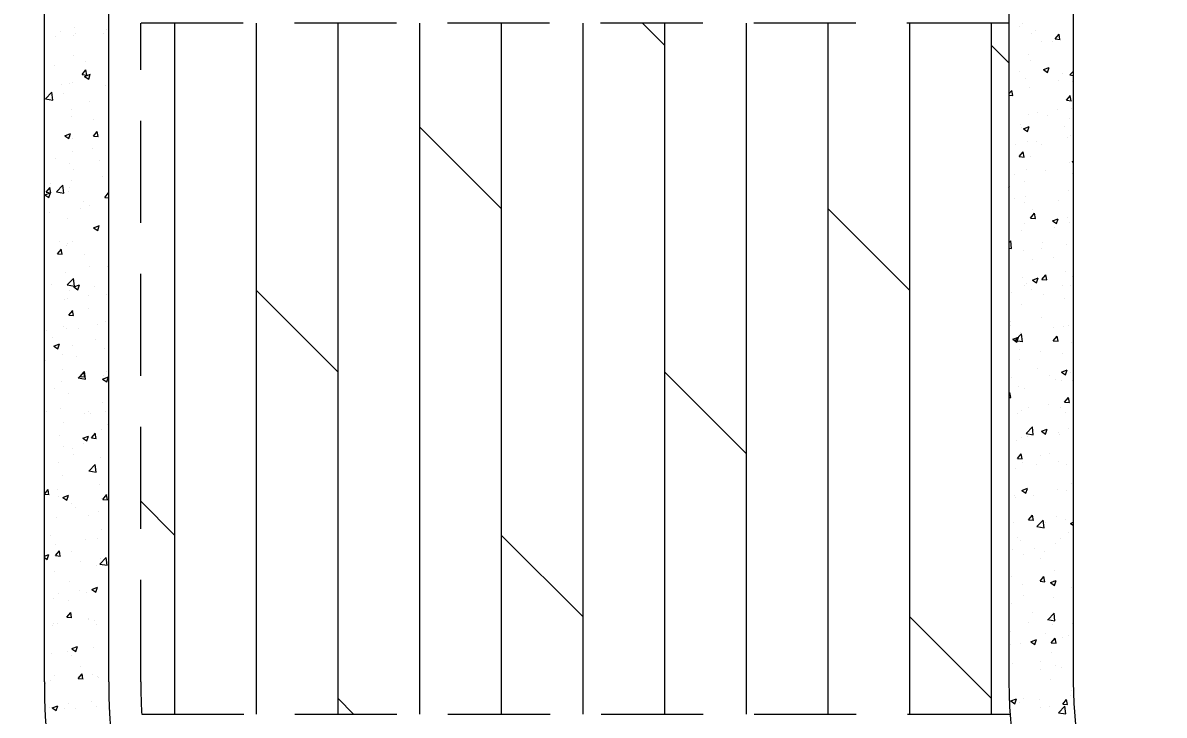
# Model space of a CAD drawing. Header units: millimetres. Extents: x 115500 to 206800, y -6300 to 53700.
# Drawn here: x 123733 to 127283, y 9347 to 11501 of the extents above; entities that cross this region are included whole.
import ezdxf

# ---------------------------------------------------------------- set-up
doc = ezdxf.new("R2010")
doc.units = ezdxf.units.MM
doc.linetypes.add('HIDDEN2', pattern=[4.7625, 3.175, -1.5875])
doc.layers.get('Defpoints').update_dxf_attribs({"color": 151, "lineweight": 9})
for name, color, linetype, lineweight in [('HT_Dim Grid$0$NDC_S_DIM', 1, 'Continuous', 15), ('NDC_S_BEAM', 3, 'HIDDEN2', 20), ('NDC_S_HATCH MATERIAL', 8, 'Continuous', 13), ('NDC_S_SLAB', 2, 'Continuous', 20)]:
    doc.layers.add(name, color=color, linetype=linetype, lineweight=lineweight)
doc.styles.add('HT_Dim Grid$0$NDC_DIM', font='', dxfattribs={"width": 0.75})
doc.styles.get('HT_Dim Grid$0$NDC_DIM').set_extended_font_data('Dotum')
doc.dimstyles.new('HT_Dim Grid$0$NDC_dim_150', dxfattribs={"dimscale": 150, "dimtxt": 2.5, "dimasz": 1.5, "dimexe": 1.5, "dimexo": 2.5, "dimgap": 1, "dimtad": 1, "dimdec": 0, "dimzin": 0, "dimdsep": 46, "dimtxsty": 'HT_Dim Grid$0$NDC_DIM', "dimblk": 'HT_Dim Grid$0$DIMMARK', "dimcen": 0.09, "dimdle": 1.2, "dimclrd": 1, "dimclre": 1, "dimclrt": 3, "dimadec": 0, "dimazin": 0, "dimtfac": 1, "dimtdec": 0, "dimtix": 1, "dimtofl": 0, "dimtmove": 0, "dimatfit": 3, "dimfxl": 8, "dimfxlon": 1, "dimtolj": 1, "dimtzin": 0, "dimarcsym": 0})

# ---------------------------------------------------------------- blocks, each defined once
blk = doc.blocks.new('HT_Dim Grid$0$DIMMARK')
at = {"layer": 'HT_Dim Grid$0$NDC_S_DIM', "color": 1}
blk.add_line((-1.5, 0), (1, 0), dxfattribs=at)
at = {"layer": 'HT_Dim Grid$0$NDC_S_DIM', "color": 2, "const_width": 0.1}
blk.add_lwpolyline([(-0.424, -0.424), (0.424, 0.424)], dxfattribs=at)
blk = doc.blocks.new('*D50')
at = {"layer": 'Defpoints', "color": 0, "ltscale": 200, "transparency": 16777216}
for p in [(117900, 38500), (130700, 38500), (130700, 8900)]:
    blk.add_point(p, dxfattribs=at)
at = {"layer": 'HT_Dim Grid$0$NDC_S_DIM', "color": 1, "lineweight": -2, "ltscale": 200, "transparency": 16777216}
for p, q in [((119100, 38500), (117675, 38500)), ((117900, 9125), (117900, 38275)), ((119100, 8900), (117675, 8900))]:
    blk.add_line(p, q, dxfattribs=at)
at = {"layer": 'HT_Dim Grid$0$NDC_S_DIM', "color": 1, "lineweight": -2, "ltscale": 200, "transparency": 16777216, "xscale": 225, "yscale": 225, "zscale": 225}
for p, rotation in [((117900, 38500), 90), ((117900, 8900), 270)]:
    blk.add_blockref('HT_Dim Grid$0$DIMMARK', p, dxfattribs=dict(at, rotation=rotation))
at = {"layer": 'HT_Dim Grid$0$NDC_S_DIM', "color": 3, "ltscale": 200, "transparency": 16777216, "insert": (117562.2, 23700), "char_height": 375, "attachment_point": 5, "rotation": 90, "style": 'HT_Dim Grid$0$NDC_DIM'}
blk.add_mtext('\\A1;29600', dxfattribs=at)
blk = doc.blocks.new('*D51')
at = {"layer": 'Defpoints', "color": 0, "ltscale": 200, "transparency": 16777216}
for p in [(119100, 19200), (130700, 19200), (130700, 8900)]:
    blk.add_point(p, dxfattribs=at)
at = {"layer": 'HT_Dim Grid$0$NDC_S_DIM', "color": 1, "lineweight": -2, "ltscale": 200, "transparency": 16777216}
for p, q in [((120300, 19200), (118875, 19200)), ((119100, 9125), (119100, 18975)), ((120300, 8900), (118875, 8900))]:
    blk.add_line(p, q, dxfattribs=at)
at = {"layer": 'HT_Dim Grid$0$NDC_S_DIM', "color": 1, "lineweight": -2, "ltscale": 200, "transparency": 16777216, "xscale": 225, "yscale": 225, "zscale": 225}
for p, rotation in [((119100, 19200), 90), ((119100, 8900), 270)]:
    blk.add_blockref('HT_Dim Grid$0$DIMMARK', p, dxfattribs=dict(at, rotation=rotation))
at = {"layer": 'HT_Dim Grid$0$NDC_S_DIM', "color": 3, "ltscale": 200, "transparency": 16777216, "insert": (118762.2, 14050), "char_height": 375, "attachment_point": 5, "rotation": 90, "style": 'HT_Dim Grid$0$NDC_DIM'}
blk.add_mtext('\\A1;10300', dxfattribs=at)

msp = doc.modelspace()

# ---------------------------------------------------------------- linework, layer by layer
at = {"layer": 'NDC_S_BEAM', "ltscale": 100}
for p, q in [((126800, 11500), (124100, 11500)), ((124100, 9450), (124100, 11500)), ((124102.8, 9350), (126803.3, 9350))]:
    msp.add_line(p, q, dxfattribs=at)
msp.add_arc((125900, 9450), 1800, 180, 183.1847, dxfattribs=at)
at = {"layer": 'NDC_S_HATCH MATERIAL', "linetype": 'Continuous', "ltscale": 100}
for p, q in [((123849.6, 11473.9), (123849.6, 11473.9)), ((123893.6, 11484.7), (123893.6, 11484.7)), ((123897.4, 11468.1), (123897.4, 11468.1)), ((123985.2, 11468.2), (123985.2, 11468.2)), ((123993.6, 11480.7), (123993.6, 11480.7)), ((124206, 9350), (124206, 11500)), ((124460, 9350), (124460, 11500)), ((124714, 9350), (124714, 11500)), ((124968, 9350), (124968, 11500)), ((125222, 9350), (125222, 11500)), ((125476, 9350), (125476, 11500)), ((125730, 11430), (125659.9, 11500)), ((125730, 9350), (125730, 11500)), ((125984, 9350), (125984, 11500)), ((126238, 9350), (126238, 11500)), ((126492, 9350), (126492, 11500)), ((126746, 9350), (126746, 11500)), ((126832.1, 11488.9), (126832.1, 11488.9)), ((126840.7, 11498.1), (126840.7, 11498.1)), ((126871.3, 11468.4), (126871.3, 11468.4)), ((126883.1, 11477), (126883.1, 11477)), ((123833.8, 11459.7), (123833.8, 11459.7)), ((123889.4, 11462.8), (123889.4, 11462.8)), ((126801.1, 11448.6), (126801.1, 11448.6)), ((126901.6, 11442.3), (126901.6, 11442.3)), ((126936.6, 11442.9), (126936.6, 11442.9)), ((126943.8, 11450.7), (126956, 11465.3)), ((126943.8, 11450.7), (126958.9, 11449.3)), ((126958.6, 11449.3), (126955.7, 11465.2)), ((123890.5, 11400.1), (123890.5, 11400.1)), ((126800, 11375.9), (126746, 11430)), ((126861.5, 11401.4), (126861.5, 11401.4)), ((123830.6, 11367.9), (123830.6, 11367.9)), ((123926.7, 11380.6), (123926.7, 11380.6)), ((126868.2, 11383.8), (126868.2, 11383.8)), ((126907.2, 11355.2), (126925, 11362.1)), ((126919.8, 11346.7), (126925, 11362)), ((123800.1, 11344.1), (123800.1, 11344.1)), ((123917.1, 11339.5), (123929.3, 11354.1)), ((123917.1, 11339.5), (123932.3, 11338.2)), ((123925.1, 11333.7), (123937.8, 11325.2)), ((123925.2, 11333.8), (123943, 11340.6)), ((123932, 11338.1), (123929, 11354.1)), ((123935.7, 11338.4), (123935.7, 11338.4)), ((123937.8, 11325.2), (123942.9, 11340.6)), ((126832.6, 11347.9), (126832.6, 11347.9)), ((126850.4, 11328), (126850.4, 11328)), ((126907.2, 11355.2), (126919.8, 11346.7)), ((126968.1, 11342.2), (126968.1, 11342.2)), ((126989.5, 11338.5), (127000, 11349.4)), ((126989.5, 11338.6), (127000, 11336.9)), ((126998.6, 11353.4), (126998.6, 11353.4)), ((123853.7, 11310), (123853.7, 11310)), ((123878.9, 11311.2), (123878.9, 11311.2)), ((123887.4, 11315.6), (123887.4, 11315.6)), ((123989.2, 11304.3), (123989.2, 11304.3)), ((126800, 11279.4), (126809.1, 11290.2)), ((126811.7, 11274.2), (126808.7, 11290.1)), ((126865.1, 11299.3), (126865.1, 11299.3)), ((126955, 11322.3), (126955, 11322.3)), ((126997.1, 11318.3), (126997.1, 11318.3)), ((123803.9, 11264), (123823.7, 11284.6)), ((123803.9, 11264.1), (123826.5, 11260.6)), ((123826.5, 11260.5), (123823.6, 11284.6)), ((123859.9, 11280.4), (123859.9, 11280.4)), ((123939.7, 11255.4), (123939.7, 11255.4)), ((126800, 11275.3), (126812, 11274.2)), ((126979, 11259.6), (126991.2, 11274.2)), ((126979, 11259.6), (126994.2, 11258.3)), ((126993.8, 11258.2), (126990.9, 11274.1)), ((123884.3, 11231), (123884.3, 11231)), ((126888.2, 11222.1), (126888.2, 11222.1)), ((126951.8, 11230.5), (126951.8, 11230.5)), ((126994, 11233.8), (126994, 11233.8)), ((123885.2, 11209.3), (123885.2, 11209.3)), ((123953.5, 11201.3), (123953.5, 11201.3)), ((126836.6, 11184), (126836.6, 11184)), ((126862.1, 11214.7), (126862.1, 11214.7)), ((126918.7, 11212.4), (126918.7, 11212.4)), ((126988.1, 11201.9), (126988.1, 11201.9)), ((123863.3, 11149.5), (123876, 11141)), ((123863.4, 11149.6), (123881.2, 11156.4)), ((123876, 11141), (123881.1, 11156.4)), ((123881.3, 11146.5), (123881.3, 11146.5)), ((123952.3, 11148.5), (123964.6, 11163.1)), ((123952.3, 11148.5), (123967.5, 11147.1)), ((123967.2, 11147.1), (123964.3, 11163)), ((125222, 10922), (124968, 11176)), ((126840, 11176.5), (126840, 11176.5)), ((126845.4, 11171.1), (126863.2, 11177.9)), ((126845.4, 11171), (126858, 11162.5)), ((126858, 11162.5), (126863.2, 11177.8)), ((126972.2, 11178.3), (126972.2, 11178.3)), ((126990.9, 11149.2), (126990.9, 11149.2)), ((123888.6, 11141.1), (123888.6, 11141.1)), ((126821.4, 11122), (126821.4, 11122)), ((126859, 11130.2), (126859, 11130.2)), ((126885, 11130.3), (126885, 11130.3)), ((126900.8, 11120.7), (126900.8, 11120.7)), ((126981.2, 11143), (126981.2, 11143)), ((123835.7, 11079.5), (123835.7, 11079.5)), ((123886.7, 11101.1), (123886.7, 11101.1)), ((123950.3, 11109.5), (123950.3, 11109.5)), ((126832.1, 11084.5), (126844.3, 11099.1)), ((126832.1, 11084.5), (126847.2, 11083.2)), ((126846.9, 11083.1), (126844, 11099)), ((126868.1, 11083.3), (126868.1, 11083.3)), ((123878.2, 11061.9), (123878.2, 11061.9)), ((123889.2, 11045.4), (123889.2, 11045.4)), ((123971.3, 11073.8), (123971.3, 11073.8)), ((126855.9, 11045.6), (126855.9, 11045.6)), ((126914.4, 11042.8), (126914.4, 11042.8)), ((126987.8, 11064.7), (126987.8, 11064.7)), ((126997, 11068.8), (127000, 11069.9)), ((126997, 11068.7), (127000, 11066.7)), ((123883.5, 11009.3), (123883.5, 11009.3)), ((123979.7, 11022), (123979.7, 11022)), ((126818.2, 11030.1), (126818.2, 11030.1)), ((126849.7, 11006.4), (126849.7, 11006.4)), ((126997.8, 11031.8), (126997.8, 11031.8)), ((123801.6, 10965.4), (123819.4, 10972.2)), ((123805.4, 10973.4), (123817.6, 10987.9)), ((123805.4, 10973.4), (123820.6, 10972)), ((123814.2, 10956.8), (123819.3, 10972.2)), ((123820.3, 10972), (123817.3, 10987.9)), ((123819.9, 11000.9), (123819.9, 11000.9)), ((123837.6, 10974.6), (123857.4, 10995.2)), ((123837.6, 10974.7), (123860.1, 10971.2)), ((123860.1, 10971), (123857.3, 10995.2)), ((123875.1, 10977.4), (123875.1, 10977.4)), ((123878.1, 10989.6), (123878.1, 10989.6)), ((123987.6, 10957.4), (123999.8, 10972)), ((124000, 10969.3), (123999.5, 10971.9)), ((126800, 10993.1), (126801.4, 10993.7)), ((126800, 10989.5), (126801.4, 10993.6)), ((126984.7, 10980.1), (126984.7, 10980.1)), ((123801.5, 10965.4), (123814.2, 10956.8)), ((123920.8, 10944.7), (123920.8, 10944.7)), ((123939, 10933.8), (123939, 10933.8)), ((123987.6, 10957.4), (124000, 10956.3)), ((126818.7, 10953.5), (126818.7, 10953.5)), ((126847.6, 10942.6), (126847.6, 10942.6)), ((126852.8, 10961.1), (126852.8, 10961.1)), ((126954.3, 10947.7), (126954.3, 10947.7)), ((123816.7, 10909.1), (123816.7, 10909.1)), ((123912.8, 10921.8), (123912.8, 10921.8)), ((126492, 10668), (126238, 10922)), ((126867.3, 10893.4), (126879.5, 10908)), ((126872.2, 10919.3), (126872.2, 10919.3)), ((126882.1, 10892.1), (126879.2, 10908)), ((123872, 10892.8), (123872, 10892.8)), ((123953.2, 10863.1), (123971, 10870)), ((123953.2, 10863.1), (123965.8, 10854.6)), ((123965.8, 10854.6), (123970.9, 10869.9)), ((126849.7, 10876.5), (126849.7, 10876.5)), ((126867.3, 10893.4), (126882.5, 10892.1)), ((126935.2, 10884.6), (126953, 10891.4)), ((126935.2, 10884.5), (126947.8, 10876)), ((126941.1, 10863.6), (126941.1, 10863.6)), ((126947.8, 10876), (126953, 10891.4)), ((126981.6, 10895.5), (126981.6, 10895.5)), ((126987.3, 10880.2), (126987.3, 10880.2)), ((126839.2, 10854.8), (126839.2, 10854.8)), ((123840.6, 10782.3), (123852.9, 10796.9)), ((123846, 10821.6), (123846, 10821.6)), ((123855.5, 10780.9), (123852.6, 10796.8)), ((123868.9, 10808.3), (123868.9, 10808.3)), ((123871.3, 10814.9), (123871.3, 10814.9)), ((123887.9, 10819.5), (123887.9, 10819.5)), ((123999.3, 10826.1), (123999.3, 10826.1)), ((126800, 10816.4), (126805.6, 10822.2)), ((126800, 10799.5), (126808.3, 10798.2)), ((126808.3, 10798.1), (126805.5, 10822.2)), ((126846.6, 10791.9), (126846.6, 10791.9)), ((126900.1, 10799.1), (126900.1, 10799.1)), ((126903.7, 10818.6), (126903.7, 10818.6)), ((126978.5, 10811), (126978.5, 10811)), ((123840.6, 10782.3), (123855.8, 10781)), ((123924.8, 10780.7), (123924.8, 10780.7)), ((126874.3, 10763.4), (126874.3, 10763.4)), ((126937.9, 10771.8), (126937.9, 10771.8)), ((123865.8, 10723.7), (123865.8, 10723.7)), ((123939.6, 10742.6), (123939.6, 10742.6)), ((123996.2, 10741.6), (123996.2, 10741.6)), ((126975.4, 10726.4), (126975.4, 10726.4)), ((123820.8, 10685.8), (123820.8, 10685.8)), ((123871.2, 10685.2), (123893.8, 10681.7)), ((123871.3, 10685.1), (123891.1, 10705.7)), ((123893.8, 10681.6), (123891, 10705.7)), ((123891.4, 10679), (123909.2, 10685.8)), ((123904, 10670.4), (123909.1, 10685.7)), ((126843.5, 10707.4), (126843.5, 10707.4)), ((126854.3, 10688.8), (126854.3, 10688.8)), ((126873.4, 10700.4), (126891.2, 10707.2)), ((126873.4, 10700.3), (126886, 10691.8)), ((126886, 10691.8), (126891.2, 10707.2)), ((126902.5, 10702.4), (126914.8, 10717)), ((126902.5, 10702.4), (126917.7, 10701.1)), ((126917.4, 10701), (126914.4, 10716.9)), ((126997.1, 10710.2), (126997.1, 10710.2)), ((123877.4, 10667.9), (123877.4, 10667.9)), ((123891.4, 10678.9), (123904, 10670.4)), ((123936.4, 10650.8), (123936.4, 10650.8)), ((123956.3, 10680), (123956.3, 10680)), ((123993.1, 10657), (123993.1, 10657)), ((124714, 10414), (124460, 10668)), ((126807.5, 10663.2), (126807.5, 10663.2)), ((126848.9, 10684.7), (126848.9, 10684.7)), ((126871.1, 10671.6), (126871.1, 10671.6)), ((126907.8, 10654.7), (126907.8, 10654.7)), ((126967.3, 10684.2), (126967.3, 10684.2)), ((126989.9, 10683.1), (126989.9, 10683.1)), ((123862.7, 10639.1), (123862.7, 10639.1)), ((123872.8, 10642.4), (123872.8, 10642.4)), ((126840.4, 10622.8), (126840.4, 10622.8)), ((126972.4, 10641.9), (126972.4, 10641.9)), ((123875.9, 10591.2), (123888.1, 10605.8)), ((123875.9, 10591.2), (123891.1, 10589.9)), ((123890.7, 10589.8), (123887.8, 10605.8)), ((123938.2, 10612.2), (123938.2, 10612.2)), ((126900.5, 10584.1), (126900.5, 10584.1)), ((123859.6, 10554.6), (123859.6, 10554.6)), ((123869.6, 10550.6), (123869.6, 10550.6)), ((123906.9, 10550.2), (123906.9, 10550.2)), ((123965.8, 10563.2), (123965.8, 10563.2)), ((123990, 10572.5), (123990, 10572.5)), ((126803.7, 10559.7), (126803.7, 10559.7)), ((126804.3, 10571.4), (126804.3, 10571.4)), ((126939.3, 10554), (126939.3, 10554)), ((126969.3, 10557.3), (126969.3, 10557.3)), ((126986.6, 10558.6), (126986.6, 10558.6)), ((123806, 10542.2), (123806, 10542.2)), ((123824.8, 10521.8), (123824.8, 10521.8)), ((123960.4, 10516.1), (123960.4, 10516.1)), ((126811.6, 10516.2), (126829.4, 10523)), ((126811.6, 10516.2), (126824.2, 10507.6)), ((126819.4, 10512.2), (126842, 10508.7)), ((126819.5, 10512.1), (126839.3, 10532.7)), ((126824.2, 10507.6), (126829.4, 10523)), ((126837.3, 10538.3), (126837.3, 10538.3)), ((126838.5, 10533.2), (126838.5, 10533.2)), ((126842, 10508.6), (126839.2, 10532.7)), ((126937.8, 10511.3), (126950, 10525.9)), ((126937.8, 10511.3), (126953, 10510)), ((126952.6, 10509.9), (126949.7, 10525.9)), ((123829.6, 10494.8), (123847.4, 10501.6)), ((123829.6, 10494.7), (123842.2, 10486.2)), ((123842.2, 10486.2), (123847.3, 10501.5)), ((123887.1, 10497.8), (123887.1, 10497.8)), ((123987, 10487.9), (123987, 10487.9)), ((126833.7, 10483.9), (126833.7, 10483.9)), ((126899.3, 10477.4), (126899.3, 10477.4)), ((126966.2, 10472.8), (126966.2, 10472.8)), ((126994.1, 10505), (126994.1, 10505)), ((123802.8, 10450.4), (123802.8, 10450.4)), ((123856.5, 10470), (123856.5, 10470)), ((123898.9, 10463.1), (123898.9, 10463.1)), ((126834.3, 10453.7), (126834.3, 10453.7)), ((123856.4, 10421.1), (123856.4, 10421.1)), ((123905, 10395.6), (123924.7, 10416.2)), ((123911.1, 10400.2), (123923.4, 10414.8)), ((123926, 10398.8), (123923, 10414.7)), ((123927.5, 10392.1), (123924.7, 10416.2)), ((123983.9, 10403.4), (123983.9, 10403.4)), ((123991.9, 10415.4), (123991.9, 10415.4)), ((125984, 10160), (125730, 10414)), ((126889.9, 10424.2), (126889.9, 10424.2)), ((126927.2, 10404.8), (126927.2, 10404.8)), ((126963.2, 10414), (126981, 10420.8)), ((126963.2, 10413.9), (126975.9, 10405.4)), ((126975.8, 10405.4), (126981, 10420.7)), ((126990.8, 10413.2), (126990.8, 10413.2)), ((123853.5, 10385.5), (123853.5, 10385.5)), ((123904.9, 10395.7), (123927.5, 10392.2)), ((123911.1, 10400.2), (123926.3, 10398.9)), ((123981.2, 10392.5), (123999, 10399.3)), ((123981.2, 10392.4), (123993.8, 10383.9)), ((123992.5, 10384), (123992.5, 10384)), ((123993.8, 10383.9), (123999, 10399.3)), ((126807.8, 10395.8), (126807.8, 10395.8)), ((126831.2, 10369.2), (126831.2, 10369.2)), ((126943.4, 10390.1), (126943.4, 10390.1)), ((126963.1, 10388.2), (126963.1, 10388.2)), ((126996.3, 10388.5), (126996.3, 10388.5)), ((123832.1, 10362.9), (123832.1, 10362.9)), ((123876.6, 10346.3), (123876.6, 10346.3)), ((126800, 10347.1), (126803.1, 10350.8)), ((126800, 10335.4), (126806, 10334.9)), ((126805.7, 10334.8), (126802.8, 10350.7)), ((126848.2, 10363.1), (126848.2, 10363.1)), ((126973, 10320.3), (126985.3, 10334.9)), ((126987.9, 10318.9), (126984.9, 10334.8)), ((123850.4, 10300.9), (123850.4, 10300.9)), ((123980.8, 10318.8), (123980.8, 10318.8)), ((126839.3, 10295.1), (126839.3, 10295.1)), ((126860.4, 10304.6), (126860.4, 10304.6)), ((126924, 10313), (126924, 10313)), ((126960, 10303.7), (126960, 10303.7)), ((126973, 10320.3), (126988.2, 10318.9)), ((123806.9, 10291.3), (123806.9, 10291.3)), ((123925.7, 10283.8), (123925.7, 10283.8)), ((123937.5, 10290.5), (123937.5, 10290.5)), ((123942.5, 10285.6), (123942.5, 10285.6)), ((123989.3, 10292.2), (123989.3, 10292.2)), ((126828.1, 10284.6), (126828.1, 10284.6)), ((126974.9, 10289.4), (126974.9, 10289.4)), ((123860.4, 10257.2), (123860.4, 10257.2)), ((123946.4, 10209.1), (123958.6, 10223.7)), ((123961.2, 10207.7), (123958.3, 10223.7)), ((123977.7, 10234.3), (123977.7, 10234.3)), ((123996, 10251.5), (123996, 10251.5)), ((126853.2, 10222.6), (126872.9, 10243.2)), ((126875.7, 10219.1), (126872.9, 10243.2)), ((126901.4, 10229.8), (126919.2, 10236.6)), ((126901.4, 10229.7), (126914.1, 10221.2)), ((126914, 10221.2), (126919.2, 10236.5)), ((126953.4, 10225.5), (126953.4, 10225.5)), ((126985.8, 10237), (126985.8, 10237)), ((123847.3, 10216.4), (123847.3, 10216.4)), ((123919.4, 10208.3), (123937.2, 10215.1)), ((123919.4, 10208.3), (123932, 10199.7)), ((123922.5, 10192), (123922.5, 10192)), ((123932, 10199.7), (123937.1, 10215.1)), ((123946.4, 10209.1), (123961.6, 10207.8)), ((126825, 10200.1), (126825, 10200.1)), ((126837.7, 10211.5), (126837.7, 10211.5)), ((126853.1, 10222.7), (126875.7, 10219.2)), ((126857.2, 10212.8), (126857.2, 10212.8)), ((126956.9, 10219.1), (126956.9, 10219.1)), ((123858.9, 10183.6), (123858.9, 10183.6)), ((123886.4, 10176.2), (123886.4, 10176.2)), ((123891.9, 10156.5), (123891.9, 10156.5)), ((126826.1, 10145.2), (126838.3, 10159.8)), ((126840.9, 10143.8), (126838, 10159.7)), ((126898.6, 10155.8), (126898.6, 10155.8)), ((126925.5, 10159.6), (126925.5, 10159.6)), ((123844.2, 10131.8), (123844.2, 10131.8)), ((123938.6, 10106.2), (123958.4, 10126.8)), ((123961.2, 10102.6), (123958.3, 10126.8)), ((123974.6, 10149.7), (123974.6, 10149.7)), ((126826.1, 10145.2), (126841.3, 10143.8)), ((126843.4, 10131.2), (126843.4, 10131.2)), ((126886.6, 10125.3), (126886.6, 10125.3)), ((126953.8, 10134.5), (126953.8, 10134.5)), ((126979, 10125.5), (126979, 10125.5)), ((123855.7, 10091.8), (123855.7, 10091.8)), ((123938.6, 10106.3), (123961.2, 10102.8)), ((123951.9, 10104.5), (123951.9, 10104.5)), ((126821.9, 10115.5), (126821.9, 10115.5)), ((123800, 10034.7), (123811.7, 10048.6)), ((123814.3, 10032.6), (123811.3, 10048.5)), ((123841.1, 10047.3), (123841.1, 10047.3)), ((123971.5, 10065.1), (123971.5, 10065.1)), ((126839.6, 10045.6), (126857.4, 10052.4)), ((126852.2, 10037), (126857.4, 10052.3)), ((126950.7, 10050), (126950.7, 10050)), ((126980.2, 10046.3), (126980.2, 10046.3)), ((126995.6, 10066.9), (126995.6, 10066.9)), ((123800, 10034), (123814.6, 10032.7)), ((123842.5, 10026.7), (123842.5, 10026.7)), ((123857.6, 10024.1), (123875.4, 10031)), ((123857.6, 10024.1), (123870.2, 10015.5)), ((123870.2, 10015.5), (123875.3, 10030.9)), ((123875.9, 10024.7), (123875.9, 10024.7)), ((123978.1, 10021), (123978.1, 10021)), ((123981.6, 10018.1), (123993.9, 10032.7)), ((123981.6, 10018.1), (123996.8, 10016.7)), ((123996.5, 10016.7), (123993.5, 10032.6)), ((124206, 9906), (124100, 10011.9)), ((126818.8, 10031), (126818.8, 10031)), ((126819.8, 10025.1), (126819.8, 10025.1)), ((126839.6, 10045.5), (126852.2, 10037)), ((126847.4, 10041.5), (126847.4, 10041.5)), ((126874.9, 10030.5), (126874.9, 10030.5)), ((123885, 10004.3), (123885, 10004.3)), ((123896, 9992.6), (123896, 9992.6)), ((123968.4, 9980.6), (123968.4, 9980.6)), ((123838, 9962.7), (123838, 9962.7)), ((123936.7, 9968.9), (123936.7, 9968.9)), ((126815.7, 9946.4), (126815.7, 9946.4)), ((126861.3, 9954.1), (126873.6, 9968.7)), ((126861.3, 9954.1), (126876.5, 9952.8)), ((126876.2, 9952.7), (126873.2, 9968.6)), ((126886.8, 9933.2), (126906.6, 9953.8)), ((126909.3, 9929.6), (126906.5, 9953.8)), ((126913.3, 9946.1), (126913.3, 9946.1)), ((126947.6, 9965.4), (126947.6, 9965.4)), ((126976.9, 9954.4), (126976.9, 9954.4)), ((126991.2, 9943.3), (127000, 9937.3)), ((126991.3, 9943.3), (127000, 9946.7)), ((123818.2, 9904.1), (123818.2, 9904.1)), ((123978.6, 9925.2), (123978.6, 9925.2)), ((125476, 9652), (125222, 9906)), ((126886.8, 9933.3), (126909.4, 9929.8)), ((126985.1, 9915.3), (126985.1, 9915.3)), ((123834.9, 9878.1), (123834.9, 9878.1)), ((123927.5, 9891.9), (123927.5, 9891.9)), ((123965.3, 9896), (123965.3, 9896)), ((126825.5, 9900.7), (126825.5, 9900.7)), ((126837, 9889.9), (126837, 9889.9)), ((126944.6, 9880.9), (126944.6, 9880.9)), ((126961.1, 9894.9), (126961.1, 9894.9)), ((123800, 9841.6), (123813.6, 9846.8)), ((123800, 9837), (123808.4, 9831.4)), ((123808.4, 9831.4), (123813.5, 9846.7)), ((123834.7, 9843), (123846.9, 9857.5)), ((123834.7, 9842.9), (123849.9, 9841.6)), ((123849.5, 9841.6), (123846.6, 9857.5)), ((123885.6, 9854.6), (123885.6, 9854.6)), ((123972.3, 9816.7), (123992.1, 9837.3)), ((123975.4, 9833.4), (123975.4, 9833.4)), ((123994.8, 9813.2), (123992, 9837.3)), ((126812.6, 9861.8), (126812.6, 9861.8)), ((126846.5, 9845.9), (126846.5, 9845.9)), ((126879, 9866.5), (126879, 9866.5)), ((126897.8, 9834.1), (126897.8, 9834.1)), ((126910.1, 9854.3), (126910.1, 9854.3)), ((123911.8, 9825.1), (123911.8, 9825.1)), ((123962.3, 9811.5), (123962.3, 9811.5)), ((123972.3, 9816.8), (123994.8, 9813.3)), ((123831.8, 9793.6), (123831.8, 9793.6)), ((123878.1, 9762.1), (123878.1, 9762.1)), ((126809.5, 9777.3), (126809.5, 9777.3)), ((126896.6, 9763), (126908.8, 9777.6)), ((126896.6, 9763), (126911.8, 9761.7)), ((126911.4, 9761.7), (126908.5, 9777.6)), ((126910.5, 9765.8), (126910.5, 9765.8)), ((126929.5, 9759.1), (126947.2, 9766)), ((126939.5, 9766.7), (126939.5, 9766.7)), ((126941.5, 9796.3), (126941.5, 9796.3)), ((126942.1, 9750.5), (126947.2, 9765.9)), ((123908.6, 9733.3), (123908.6, 9733.3)), ((123931.6, 9727.9), (123931.6, 9727.9)), ((123947.4, 9737.7), (123965.2, 9744.5)), ((123947.4, 9737.6), (123960, 9729.1)), ((123959.2, 9726.9), (123959.2, 9726.9)), ((123960, 9729.1), (123965.2, 9744.4)), ((126843.3, 9754.1), (126843.3, 9754.1)), ((126929.4, 9759.1), (126942.1, 9750.5)), ((126994.8, 9745.3), (126994.8, 9745.3)), ((123828.7, 9709), (123828.7, 9709)), ((123845, 9724.9), (123845, 9724.9)), ((123875.1, 9703), (123875.1, 9703)), ((126806.5, 9692.7), (126806.5, 9692.7)), ((126846.7, 9719.8), (126846.7, 9719.8)), ((126938.4, 9711.8), (126938.4, 9711.8)), ((123869.9, 9651.9), (123882.2, 9666.5)), ((123884.8, 9650.5), (123881.8, 9666.4)), ((126872.7, 9666.6), (126872.7, 9666.6)), ((126920.5, 9643.7), (126940.3, 9664.3)), ((126943, 9640.2), (126940.2, 9664.3)), ((123825.7, 9624.5), (123825.7, 9624.5)), ((123827.5, 9633), (123827.5, 9633)), ((123841.8, 9633.1), (123841.8, 9633.1)), ((123869.9, 9651.9), (123885.1, 9650.6)), ((123936, 9647.2), (123936, 9647.2)), ((123938, 9645.7), (123938, 9645.7)), ((123956.1, 9642.4), (123956.1, 9642.4)), ((123963.1, 9627.2), (123963.1, 9627.2)), ((126746, 9398), (126492, 9652)), ((126861.1, 9636), (126861.1, 9636)), ((126920.4, 9643.8), (126943, 9640.3)), ((126935.3, 9627.2), (126935.3, 9627.2)), ((126996.7, 9630.3), (126996.7, 9630.3)), ((126803.4, 9608.2), (126803.4, 9608.2)), ((126914.6, 9601.9), (126914.6, 9601.9)), ((126931.8, 9572), (126944.1, 9586.6)), ((126946.7, 9570.6), (126943.7, 9586.5)), ((126966.3, 9587.5), (126966.3, 9587.5)), ((126984.3, 9593.7), (126984.3, 9593.7)), ((123885.6, 9553.5), (123903.4, 9560.3)), ((123885.6, 9553.4), (123898.2, 9544.9)), ((123898.2, 9544.9), (123903.4, 9560.3)), ((123953, 9557.8), (123953, 9557.8)), ((126805.8, 9566.4), (126805.8, 9566.4)), ((126836.2, 9568.3), (126836.2, 9568.3)), ((126867.6, 9574.9), (126880.3, 9566.4)), ((126867.7, 9574.9), (126885.4, 9581.8)), ((126880.3, 9566.4), (126885.4, 9581.7)), ((126931.8, 9572), (126947, 9570.7)), ((123822.6, 9539.9), (123822.6, 9539.9)), ((123871.1, 9545.6), (123871.1, 9545.6)), ((123884.9, 9532.9), (123884.9, 9532.9)), ((126800.3, 9523.6), (126800.3, 9523.6)), ((126932.2, 9542.7), (126932.2, 9542.7)), ((123913.7, 9497.4), (123913.7, 9497.4)), ((126810.5, 9506.9), (126810.5, 9506.9)), ((126897.1, 9512.5), (126897.1, 9512.5)), ((126899.4, 9487.3), (126899.4, 9487.3)), ((126946.1, 9501.2), (126946.1, 9501.2)), ((126963, 9495.7), (126963, 9495.7)), ((123804.3, 9445.4), (123804.3, 9445.4)), ((123819.5, 9455.4), (123819.5, 9455.4)), ((123831.6, 9469), (123831.6, 9469)), ((123905.2, 9460.8), (123917.4, 9475.4)), ((123905.2, 9460.8), (123920.3, 9459.5)), ((123920, 9459.4), (123917.1, 9475.4)), ((123949.9, 9473.3), (123949.9, 9473.3)), ((123964.7, 9466.5), (123964.7, 9466.5)), ((123967.2, 9463.3), (123967.2, 9463.3)), ((126929.1, 9458.1), (126929.1, 9458.1)), ((126992.4, 9408.2), (126992.4, 9408.2)), ((126994.1, 9423.6), (126994.1, 9423.6)), ((123823.8, 9369.3), (123841.6, 9376.1)), ((123836.4, 9360.7), (123841.6, 9376.1)), ((123874.4, 9381.4), (123874.4, 9381.4)), ((123946.8, 9388.7), (123946.8, 9388.7)), ((123961.5, 9374.7), (123961.5, 9374.7)), ((124761.9, 9350), (124714, 9398)), ((126805.8, 9390.8), (126823.6, 9397.6)), ((126805.8, 9390.7), (126818.5, 9382.2)), ((126818.5, 9382.2), (126823.6, 9397.5)), ((126832.6, 9387.1), (126832.6, 9387.1)), ((126846, 9398.2), (126846, 9398.2)), ((126896.2, 9395.5), (126896.2, 9395.5)), ((126926, 9373.6), (126926, 9373.6)), ((126954.2, 9354.2), (126974, 9374.8)), ((126967.1, 9380.9), (126979.3, 9395.5)), ((126967.1, 9380.9), (126982.2, 9379.6)), ((126976.7, 9350.7), (126973.9, 9374.8)), ((126981.9, 9379.5), (126979, 9395.5)), ((123816.4, 9370.8), (123816.4, 9370.8)), ((123823.8, 9369.2), (123836.4, 9360.7)), ((123863.1, 9368.3), (123863.1, 9368.3)), ((123897.9, 9366.3), (123897.9, 9366.3)), ((123998.7, 9362.6), (123998.7, 9362.6)), ((126896.7, 9371.4), (126896.7, 9371.4)), ((126954.1, 9354.3), (126976.7, 9350.8))]:
    msp.add_line(p, q, dxfattribs=at)
at = {"layer": 'NDC_S_SLAB', "ltscale": 10}
for p, q in [((126800, 38237.9), (126800, 9450)), ((127000, 38237.9), (127000, 9450)), ((123800, 9450), (123800, 37137.9)), ((124000, 9450), (124000, 37137.9))]:
    msp.add_line(p, q, dxfattribs=at)
for centre, radius in [((125900, 9450), 2100), ((125900, 9450), 1900), ((128300, 9450), 1500), ((128300, 9450), 1300)]:
    msp.add_arc(centre, radius, 180, 270, dxfattribs=at)

# ---------------------------------------------------------------- dimensions: what is measured, and where the dimension line sits
at = {"layer": 'HT_Dim Grid$0$NDC_S_DIM', "ltscale": 200}
for base, p2, picture, middle in [((117900, 38500), (130700, 38500), '*D50', (117562.2, 23700)), ((119100, 19200), (130700, 19200), '*D51', (118762.2, 14050))]:
    dim = msp.add_linear_dim(base=base, p1=(130700, 8900), p2=p2, angle=90, dimstyle='HT_Dim Grid$0$NDC_dim_150', override={"dimtmove": 1}, dxfattribs=at)
    dim.commit()
    dim.dimension.update_dxf_attribs({"geometry": picture, "text_midpoint": middle})

doc.saveas('drawing.dxf')
